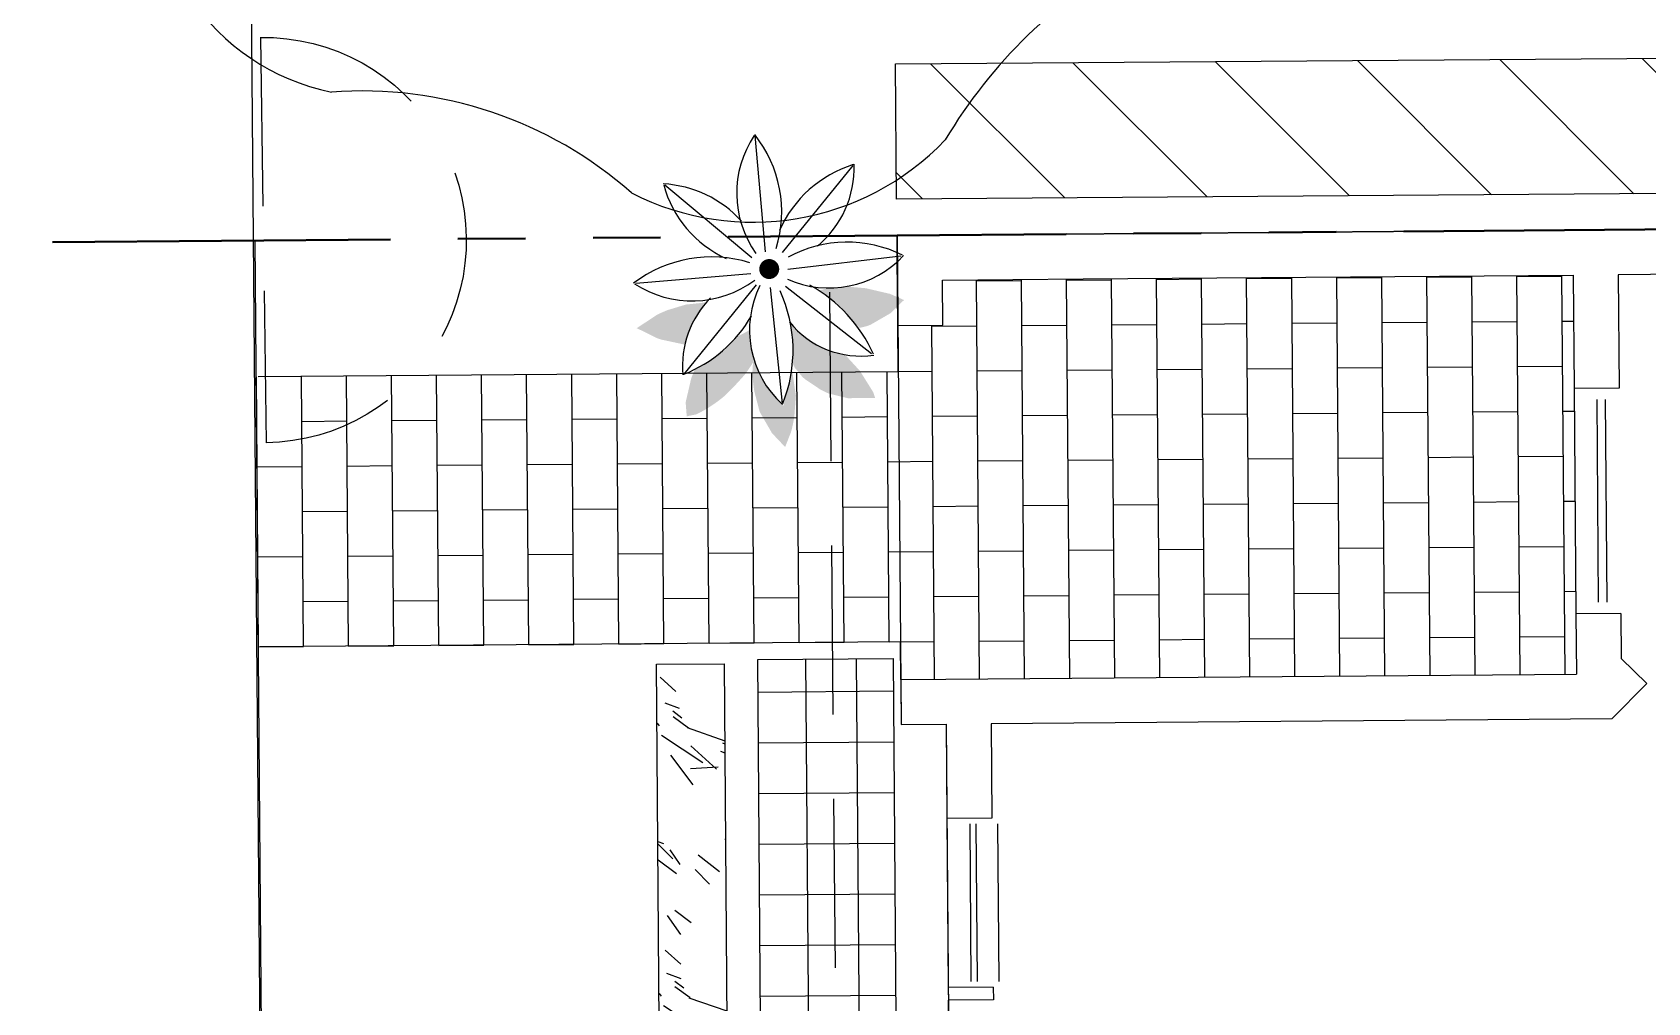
# Model space of a CAD drawing. Header units: feet. Extents: x 919634 to 928945, y 707022 to 708026.
# Drawn here: x 920852.5 to 920876.41, y 707442.26 to 707456.62 of the extents above; entities that cross this region are included whole.
import ezdxf

# ---------------------------------------------------------------- set-up
doc = ezdxf.new("R2010")
doc.units = ezdxf.units.FT
doc.header["$LTSCALE"] = 20
doc.header["$MEASUREMENT"] = 0
for name, pattern in [('HIDDEN2', [0.1875, 0.125, -0.0625]), ('Site Plan$0$HIDDEN2', [0.1875, 0.125, -0.0625]), ('Site Plan$0$PHANTOM2', [1.25, 0.625, -0.125, 0.125, -0.125, 0.125, -0.125])]:
    doc.linetypes.add(name, pattern=pattern)
for name, color, linetype in [('-u-site-utility clear zone', 252, 'HIDDEN2'), ('-u-site-xref', 7, 'Continuous'), ('LK-TREE-050M', 2, 'Continuous'), ('LK-TREE-TRNK', 32, 'Continuous'), ('LP-ANNO-LABL-SHRB', 2, 'Continuous'), ('LP-PATT-SHAR', 4, 'Continuous'), ('LP-SHAR-BRDR-CONT', 123, 'Continuous'), ('LP-TREE', 15, 'Continuous'), ('Site Plan$0$-u-site-bldg_interior', 252, 'Continuous'), ('Site Plan$0$SP-BLDG-ROOF ABOVE', 4, 'Site Plan$0$HIDDEN2'), ('Site Plan$0$SP-LOT PAVERS', 254, 'Continuous'), ('x-Villa6-LP Block$0$L-002', 253, 'Continuous'), ('x-Villa6-LP Block$0$LK-SHRB-013M', 253, 'Continuous'), ('x-Villa6-LP Block$0$LK-SHRB-025M', 253, 'Continuous'), ('x-Villa6-LP Block$0$LK-SHRB-035M', 253, 'Continuous'), ('x-Villa6-LP Block$0$LK-SHRB-TRNK', 253, 'Continuous'), ('x-Villa6-LP Block$0$LP-PATT-SHAR', 253, 'Continuous'), ('x-Villa6-LP Block$0$LP-SHAR-BRDR-CONT', 253, 'Continuous'), ('x-Villa6-LP Block$0$LP-SHRB', 253, 'Continuous')]:
    doc.layers.add(name, color=color, linetype=linetype)
for name, color, linetype, lineweight in [('Site Plan$0$SP-LOT LINES', 252, 'Site Plan$0$PHANTOM2', 40), ('Site Plan$0$SP-SIDEWALK', 2, 'Continuous', 25), ('SP-BUILDING-FOOTPRINT', 1, 'Continuous', 25)]:
    doc.layers.add(name, color=color, linetype=linetype, lineweight=lineweight)
doc.layers.add('x-Villa6-LP Block$0$LK-SHRB-SHAD', color=253, linetype='Continuous', plot=False)
doc.layers.get('-u-site-xref').off()

# ---------------------------------------------------------------- blocks, each defined once
blk = doc.blocks.new('Site Plan')
at = {"layer": 'Site Plan$0$SP-LOT PAVERS'}
h = blk.add_hatch(dxfattribs=at)
h.set_pattern_fill('AR-B816', color=256, scale=0.0833333333333333, angle=-89.53966590304401)
h.set_pattern_definition([(270.4603340969559, (920855.8185563227, 707451.5251466259), (0.666645149879064, 0.005356172809490859), []), (0.4603340969559802, (920855.8185563227, 707451.5251466259), (0.6612889770695727, 0.6720013226885543), [0.6666666666666664, -0.6666666666666664])])
h.paths.add_polyline_path([(920865.3503965467, 707447.5994297523), (920865.3548625163, 707447.0435819447), (920875.3545086023, 707447.1239242735), (920875.3070593441, 707453.0295996515), (920865.9740582317, 707452.9546354468), (920865.9794144038, 707452.2879902964), (920865.3127692543, 707452.282634124), (920865.318259509, 707451.5993007558), (920855.8185563227, 707451.5251466262), (920855.8506933603, 707447.5252756223)])
at = {"layer": 'Site Plan$0$-u-site-bldg_interior'}
for p, q in [((920865.3020569253, 707453.6159223628, -2.041946305653736e-05), (920908.800653433, 707453.9654126425, -2.041946305662494e-05)), ((920865.3047349951, 707453.2826018487, -2.04194630548592e-05), (920865.3020569219, 707453.615922782, -2.041946305653737e-05)), ((920865.3127692543, 707452.2826341238, -2.041946304982466e-05), (920865.3047349951, 707453.2826018487, -2.04194630548592e-05)), ((920908.1393644395, 707453.2934133639, -2.041946305326725e-05), (920875.9737043183, 707453.0349776966, -2.041946305320249e-05)), ((920865.9740582313, 707452.9546354467, -2.041946305318236e-05), (920868.0573243247, 707452.9713734867, -2.041946305318656e-05)), ((920865.9794144041, 707452.2879902967, -2.0419463049826e-05), (920865.9740582313, 707452.9546354467, -2.041946305318236e-05)), ((920868.0573243247, 707452.9713734867, -2.041946305318656e-05), (920875.307059344, 707453.0295996517, -2.041946305320104e-05)), ((920875.3070644323, 707453.0295996926, -2.041946305320104e-05), (920875.320553263, 707451.3501064951, -2.04194630447453e-05)), ((920875.9737043143, 707453.0349776965, -2.041946305320249e-05), (920875.9871984129, 707451.3554626679, -2.041946304474664e-05)), ((920865.3127692543, 707452.2826341238, -2.041946304982466e-05), (920865.9794144041, 707452.2879902967, -2.0419463049826e-05)), ((920875.9871984129, 707451.3554626679, -2.041946304474664e-05), (920875.320553263, 707451.3501064951, -2.04194630447453e-05)), ((920875.320553263, 707451.3501064951, -2.04194630447453e-05), (920875.3473341271, 707448.0168807458, -2.041946302796351e-05)), ((920875.6552148812, 707451.186123294, -2.041946304390688e-05), (920875.6793176588, 707448.1862201196, -2.041946302880328e-05)), ((920875.7802108468, 707451.1871275764, -2.041946304390713e-05), (920875.8043136244, 707448.187224402, -2.041946302880353e-05)), ((920876.013979277, 707448.0222369184, -2.041946302796486e-05), (920875.3473341271, 707448.0168807458, -2.041946302796351e-05)), ((920875.3473341271, 707448.0168807458, -2.041946302796351e-05), (920875.3545086023, 707447.1239242733, -2.041946302346775e-05)), ((920876.013979277, 707448.0222369184, -2.041946302796486e-05), (920876.0193282183, 707447.3564918132, -2.041946302461303e-05)), ((920876.0193282183, 707447.3564918132, -2.041946302461303e-05), (920876.3963915969, 707446.9854391865, -2.041946302273052e-05)), ((920865.3548625162, 707447.0435819448, -2.041946302344762e-05), (920866.021507666, 707447.0489381176, -2.041946302344896e-05)), ((920865.3548625162, 707447.0435819448, -2.041946302344762e-05), (920865.360218689, 707446.3769367917, -2.041946302009126e-05)), ((920866.0215076661, 707447.0489381043, -2.041946302344896e-05), (920875.3545086023, 707447.1239242733, -2.041946302346775e-05)), ((920875.8807694133, 707446.4614643413, -2.041946302011244e-05), (920876.3963915969, 707446.9854391865, -2.041946302273052e-05)), ((920875.8807694133, 707446.4614643413, -2.041946302011244e-05), (920866.6935090099, 707446.3876491274, -2.041946302009394e-05)), ((920865.360218689, 707446.3769367917, -2.041946302009126e-05), (920866.0268638388, 707446.3822929645, -2.04194630200926e-05)), ((920866.0268638388, 707446.3822929645, -2.04194630200926e-05), (920866.038083541, 707444.9858555631, -2.041946301306196e-05)), ((920866.6935090099, 707446.3876491274, -2.041946302009394e-05), (920866.7047286908, 707444.9912117359, -2.04194630130633e-05)), ((920866.7047286908, 707444.9912117359, -2.04194630130633e-05), (920866.038083541, 707444.9858555631, -2.041946301306196e-05)), ((920866.038083541, 707444.9858555631, -2.041946301306196e-05), (920866.058169189, 707442.485936251, -2.041946300047562e-05)), ((920866.375640056, 707444.905231644, -2.041946301264309e-05), (920866.3943866608, 707442.5719736196, -2.041946300089584e-05)), ((920866.4682157185, 707444.9059754449, -2.041946301264328e-05), (920866.4869623233, 707442.5727174205, -2.041946300089603e-05)), ((920866.7887288562, 707444.9085506137, -2.041946301264393e-05), (920866.807475461, 707442.5752925893, -2.041946300089668e-05)), ((920866.7248143099, 707442.4912924236, -2.041946300047697e-05), (920866.058169189, 707442.485936251, -2.041946300047562e-05)), ((920866.058169189, 707442.485936251, -2.041946300047562e-05), (920866.0596756126, 707442.2984423026, -2.041946299953165e-05)), ((920866.7248143099, 707442.4912924236, -2.041946300047697e-05), (920866.7263207334, 707442.3037984752, -2.041946299953299e-05)), ((920866.7263207334, 707442.3037984752, -2.041946299953299e-05), (920866.0596756126, 707442.2984423026, -2.041946299953165e-05)), ((920866.0797612607, 707439.7985229905, -2.041946298694531e-05), (920866.0596756126, 707442.2984423026, -2.041946299953165e-05))]:
    blk.add_line(p, q, dxfattribs=at)
at = {"layer": 'Site Plan$0$SP-BLDG-ROOF ABOVE'}
for p, q in [((920864.3001950759, 707453.6078734532, -2.041946305653535e-05), (920865.3001628052, 707453.6159071445, -2.041946305653736e-05)), ((920864.4474898161, 707435.2751333244, -2.041946296423554e-05), (920864.3001950759, 707453.6078734532, -2.041946305653535e-05))]:
    blk.add_line(p, q, dxfattribs=at)
at = {"layer": 'Site Plan$0$SP-LOT LINES', "ltscale": 0.4}
blk.add_line((920832.8023169471, 707453.3548025996, -1.978395272137485e-05), (920922.8002072483, 707454.0778923169, -1.937575472130177e-05), dxfattribs=at)
at = {"layer": 'Site Plan$0$SP-SIDEWALK'}
for p, q in [((920856.7803430827, 707332.1863924303), (920855.646362486, 707469.5548755)), ((920865.3182595079, 707451.5993008834, -2.041946304638429e-05), (920865.3127692543, 707452.2826341238, -2.041946304982466e-05)), ((920865.3187166196, 707451.5993043241, -2.041946304638429e-05), (920855.8429515542, 707451.5253368668, -2.041946304637611e-05)), ((920865.3499394357, 707447.5994261842, -2.041946302624614e-05), (920855.8741743701, 707447.5254587268, -2.041946302623797e-05)), ((920865.3548625162, 707447.0435819448, -2.041946302344762e-05), (920865.3503965458, 707447.5994298569, -2.041946302624614e-05))]:
    blk.add_line(p, q, dxfattribs=at)
at = {"layer": 'Site Plan$0$SP-SIDEWALK', "elevation": -2.041946305651824e-05}
blk.add_lwpolyline([(920856.7148020867, 707339.8765919324), (920855.8015746181, 707453.5395905616)], dxfattribs=at)
blk = doc.blocks.new('x-Villa6-LP Block$0$SHRUB-TROP-045')
at = {"layer": 'x-Villa6-LP Block$0$LK-SHRB-SHAD'}
h = blk.add_hatch(color=256, dxfattribs=at)
h.paths.add_polyline_path([(0.1215167453093784, 0.5043569362082501), (0.1203003878797375, 0.5056175867822681), (0.09665566838219775, 0.4529033299489846), (0.07482977683545755, 0.3620166802364615), (0.06790325681754439, 0.289331893911708, -0.03911058449450702), (0.07307008214392852, 0.2296074002583559, 0.02457280706967432), (0.08219380524876385, 0.185146694886452, -0.04738378601124061), (0.1475058920860306, 0.266891483077643), (0.147866450044134, 0.2673519195175267)])
h.paths.add_polyline_path([(0.169408654825574, 0.454721062943257), (0.1215167453093784, 0.504356936208243), (0.147866450044134, 0.2673519195175302), (0.1494015802639552, 0.2693122975296696), (0.1551119177809284, 0.2746016286515598, -0.01763492411321065), (0.1837357045316566, 0.301115067767352), (0.2239733946581168, 0.3383861513112016), (0.2167363405818179, 0.367317010207632, 0.008915204495963938), (0.2118357350416034, 0.3800942290321565)])
h.paths.add_polyline_path([(0.487702975998161, 0.3903080836046975), (0.487702975998161, 0.394735874132973), (0.4658770734857711, 0.3874649421559688), (0.3858487862049174, 0.3383861513111981), (0.3276464014364819, 0.2856718944779288), (0.3203711005990186, 0.256588166569923), (0.3135346643655907, 0.2391967668745067, -0.06161275381162902), (0.2783707526661914, 0.1629525964922394), (0.2676251887172612, 0.1420709879321258), (0.2481576962204741, 0.1215343010017058, -0.02671850814648192), (0.2230315264653342, 0.09502815070492332), (0.2077814663285551, 0.07894052613023561, -0.01703608183544385), (0.2436792109799626, 0.084164228700363)])
h.paths.add_polyline_path([(0.487702975998161, 0.2911250934606748), (0.487702975998161, 0.3903080836046975), (0.2436792109799626, 0.084164228700363, -0.04874061055287343), (0.3472404282249357, 0.08551359662647329), (0.3549287768355782, 0.0857212651103545), (0.3712981954956405, 0.09299219708735862), (0.4061783365263807, 0.1215133686049796, 0.01122327890789776), (0.4163136541991719, 0.133042258455415), (0.4548014990487843, 0.1894572167182211, 0.02485514037877812), (0.4695499201874185, 0.2200683205129472)], flags=17)
h.paths.add_polyline_path([(0.6134260903216386, 0.07727006057882235, 0.02806268194683576), (0.5551192936893017, 0.09021108450845716), (0.4767900192591412, 0.09662766307585713), (0.3752902992444689, 0.08239063724041884, -0.04876374819254942), (0.4760652145592701, 0.05828044806780497), (0.5149853404316076, 0.04936660522533387), (0.5036778280655199, 0.03968026848709982, -0.0003316592131866384), (0.5033291935448574, 0.03931947804622737), (0.6687318177812784, 0.05516104897568042)])
h.paths.add_polyline_path([(0.6695854421066088, 0.05481980420809052), (0.6687318177812784, 0.05516104897568042), (0.5033291935448574, 0.03931947804622737, -0.04713572461330539), (0.449266818973598, -0.006929749637887284), (0.4385947090523246, -0.01607178256768194), (0.4227832608894886, -0.02397276186219344, -0.03339106025449748), (0.3776489759552533, -0.04652636018319001), (0.3731170234464116, -0.0487909764642005), (0.3694155885737445, -0.04986180128573992, -0.01840195520888438), (0.3431471224392908, -0.05904649493855274, -0.003729895715891502), (0.3496757914919613, -0.0629544126426076, 0.03774485202328312), (0.4066114084745465, -0.06599545446243127), (0.458601772648322, -0.05969737442969958), (0.5368112429440117, -0.03970231149294889), (0.6168395192592016, 0.005741013363316227)])
h.paths.add_polyline_path([(0.4752278002650314, -0.1708355280926526), (0.4276817632789545, -0.1233180292284288), (0.3984542914724898, -0.09668544753491304, 0.0290957953148948), (0.3496757914919613, -0.0629544126426076, -0.00877288542749939), (0.3365476293127472, -0.06101913044372864, -0.04622488633375078), (0.2680127279270152, -0.07412606936235377), (0.549527330050779, -0.3050129754724722), (0.5439849952152827, -0.2773179172706115, 0.06237489288077321)])
h.paths.add_polyline_path([(0.2680127279270152, -0.07412606936235377, -0.02604137665471236), (0.2286846779986433, -0.07587764057170787, -0.03077215018051943), (0.2509343324112194, -0.1190119937563736), (0.2621687158305974, -0.1269534952169842), (0.2906960867436652, -0.1604949630337025, -0.00946911951601116), (0.3036019609618421, -0.1748657612840212), (0.3294652293872531, -0.2032982809755062), (0.3405635175491568, -0.2231707782067112, -0.03350516339593127), (0.3748712190113679, -0.2821989651412089), (0.4076746887173215, -0.2960026636822981), (0.4974884404941804, -0.3175450265193902, 0.001550993005146463), (0.4997085410075215, -0.3177401517850953), (0.5513618336533028, -0.3141799936248084), (0.549527330050779, -0.3050129754724615)])
h.paths.add_polyline_path([(0.281812054640767, -0.3194512875802751, -0.01558616395823627), (0.2601744932790808, -0.3136926936371331), (0.2530745870423488, -0.3123622606305467), (0.2478684001974898, -0.3097607295966363, -0.101848136993207), (0.1229119572716257, -0.2365062753097469), (0.1257568607664155, -0.2578302708029518), (0.1312133336531218, -0.3141799936248084), (0.151449313666248, -0.3829410163782221, 0.02278777222029971), (0.1690117303997312, -0.423126655075837), (0.2185169217714247, -0.4995887590383781), (0.2566795465100853, -0.4233093183234224, 0.009030372847727874), (0.2616864238129892, -0.4099622412926642)])
at = {"layer": 'x-Villa6-LP Block$0$LK-SHRB-013M'}
for p, q in [((-0.04521264860298402, 0.4947111888167655), (0.002076790392081307, 0.06936166816209877)), ((0.3221899285497898, 0.3820117431732193), (0.0657356590128586, 0.06027300319084361)), ((-0.3871516892731108, 0.3165733553801964), (-0.06158206726306048, 0.04936660522534098)), ((0.5058912226090087, 0.04573113923683891), (0.0693733039487654, 0.003923280369072302)), ((-0.5017376418248602, -0.05060870945844798), (-0.06521972316460278, -0.01425404957343446)), ((0.3931240980080446, -0.3232686585960565), (0.05846035817538109, -0.04879097646419694)), ((-0.3198551757164125, -0.3905247793833304), (-0.04339382065221287, -0.06515057341245623)), ((0.04936622938714663, -0.5014064920326256), (0.01662739206700792, -0.06878603940095473))]:
    blk.add_line(p, q, dxfattribs=at)
at = {"layer": 'x-Villa6-LP Block$0$LK-SHRB-025M'}
for centre, radius, start, end in [((0.5451724324242804, -0.1177981326447899), 0.5532854396685946, 113.6603929013798, 150.8006240538955), ((-0.01224134544075639, 0.3432141848778336), 0.3419789932341151, 308.2709197530111, 7.916879420484095), ((-0.3815419807453679, -0.06187560180722684), 0.3841396636401886, 39.34465986368666, 91.45496107800469), ((0.04210874704877199, 0.4504920083477231), 0.4516916652489914, 196.9518974586183, 245.6194607626367), ((0.1065289794307773, -0.4235060134442534), 0.4305509138050944, 131.8394178315768, 176.2882863749757), ((-0.08222916647268619, -0.5083856674715861), 0.5100011634504026, 21.18159697401638, 59.73613060439472), ((-0.4263544192464508, 0.01700031444270067), 0.4248807598735617, 284.5280451219058, 335.1219479017915), ((0.3633379174516875, 0.03040730845384232), 0.3592318242110866, 224.4220481959246, 275.0012963446909)]:
    blk.add_arc(centre, radius, start, end, dxfattribs=at)
at = {"layer": 'x-Villa6-LP Block$0$LK-SHRB-035M'}
for centre, radius, start, end in [((0.3629830984669695, 0.2903436567445006), 0.4620411458082892, 152.7959366365129, 208.2317824799104), ((-0.3106961840859412, 0.2264931394360303), 0.3837789021252797, 335.6581287532791, 46.50173489216453), ((0.3023645459118427, -0.4450846519260807), 0.5324925785214418, 67.5269908588721, 114.3920613212142), ((-0.2174175365653213, -0.4195929794682272), 0.4681452261535458, 72.61073509454098, 128.0352027105521), ((0.2315448354218574, 0.3022955898139337), 0.3781840460421287, 243.3987376485649, 317.242999875376), ((-0.2828635325053028, 0.2693300553339064), 0.3894860243163909, 235.6643069879837, 305.1074770159431), ((-0.2770041960257856, -0.2878356535625635), 0.394680609157847, 326.2885753531619, 36.14852901844077), ((0.4341578652229146, -0.2202609093254111), 0.4813819832427439, 162.1670396703205, 217.0353751854606)]:
    blk.add_arc(centre, radius, start, end, dxfattribs=at)
at = {"layer": 'x-Villa6-LP Block$0$LK-SHRB-TRNK', "const_width": 0.0375}
blk.add_lwpolyline([(-0.01874999999999716, -7.105427357601002e-15, 1), (0.01874999999999716, -7.105427357601002e-15, 1)], format="xyb", close=True, dxfattribs=at)
blk = doc.blocks.new('x-Villa6-LP Block', base_point=(60.56777102686465, 154.948772139498, 6.35512269888012e-07))
at = {"layer": 'x-Villa6-LP Block$0$LP-PATT-SHAR'}
h = blk.add_hatch(dxfattribs=at)
h.set_pattern_fill('ANSI37', color=256, scale=6, angle=45)
h.set_pattern_definition([(90, (66.81860339548439, 162.3670482701855), (-0.7500000000000001, -8.673617379884035e-19), []), (180, (66.81860339548439, 162.3670482701855), (-5.464378949326942e-17, -0.75), [])])
h.paths.add_polyline_path([(66.81860339536797, 162.3678366929526), (66.8207992251264, 164.3678366929526), (82.18420799670275, 164.3670482701855), (82.18420799670275, 162.3670482701855)])
h = blk.add_hatch(dxfattribs=at)
h.set_pattern_fill('LAFX-C235-MULCH', color=256, scale=4, pattern_type=2)
h.set_pattern_definition([(4.23639479906, (922375.614484788, 708259.5411276674), (-55.99999999996308, -3.999999999998226), [0.196788, -108.099101158]), (11.88865803960001, (922378.0421647881, 708261.5690476677), (-19.99999999998795, -3.999999999987125), [0.2822600000000001, -77.38369009040001]), (18.75865034779998, (922374.451488788, 708261.0893276675), (-12.00135249324568, -3.99594023142041), [0.40684, -210.8370881116]), (26.56505117709998, (922374.625936788, 708259.9118076673), (3.99999999999884, 4.000000000001912), [0.195036, -8.74923497568]), (29.29136217100001, (922374.545964788, 708260.5369676674), (-99.99999999996487, -56.00000000001631), [0.34172, -187.7008469828]), (30.57922687249996, (922378.194804788, 708262.3541676673), (-67.99999999995879, -39.99999999999294), [0.18574, -102.0297179592]), (30.96375653209998, (922377.3080447881, 708260.3043276673), (-7.999999999990194, -3.99999999999663), [0.5933599999999999, -22.7304477954]), (31.6075022462, (922378.049444788, 708261.1547276675), (-20.00000000002493, -11.9999999999917), [0.2219, -60.8354494424]), (33.69006752600001, (922376.6175247881, 708258.5743876674), (-7.999999999996396, -3.999999999999507), [0.262072, -14.16013209604]), (34.69515353119998, (922377.039124788, 708262.1578076674), (-11.99999999999839, -7.999999999988334), [0.3447799999999999, -62.90077335639998]), (35.18874313199998, (922376.050564788, 708258.1746116673), (-107.9704025626283, -76.04204212472915), [0.69372, -214.6014234584]), (35.7538872544, (922377.7732447879, 708259.9190876674), (-28.00000000002642, -19.99999999999163), [0.44784, -122.7755438572]), (36.41637851989999, (922375.2946447879, 708259.7010076673), (-76.01414970793456, -55.98079174272708), [0.5509599999999999, -208.255153236]), (36.86989764579999, (922374.7640391879, 708261.7507676672), (-12.00000000000615, -7.999999999990781), [0.145372, -19.85462805224]), (37.1847064532, (922374.836724788, 708261.2201676675), (-15.99999999999958, -11.99999999998536), [0.26458, -145.3376168468]), (38.99099404249998, (922376.2686447881, 708260.4569676676), (-20.0000000000038, -15.99999999999983), [0.1963880000000001, -107.877662002]), (39.61068823999997, (922375.9270047881, 708261.5908476674), (-91.99999999997937, -75.99999999991098), [0.82084, -149.7514050452]), (40.50284838529998, (922377.6932847879, 708261.2710476675), (-135.9659065597899, -116.0399597267622), [0.45884, -215.1704678476]), (41.34777721970001, (922374.844004788, 708260.7041676674), (-31.99999999991817, -27.9999999999343), [0.24204, -132.9645501448]), (42.58049078329999, (922378.1294047879, 708258.6107276675), (-47.99999999992922, -43.99999999986755), [0.365244, -200.632269924]), (42.84703721089998, (922375.265564788, 708260.9294076673), (-107.9619766122515, -100.0410496043131), [0.68404, -222.9227381596]), (43.3634229584, (922376.1886847881, 708261.2855676677), (-68.00000000007915, -64.00000000011225), [0.359924, -98.67542319200001]), (43.95837332399998, (922376.472164788, 708261.0457276673), (-107.9999999998423, -103.9999999998839), [0.5654399999999999, -155.023745074]), (44.02897806889997, (922375.7234847881, 708261.7943676674), (-116.0000000001742, -112.0000000000871), [0.303284, -166.5978840112]), (44.11859600339999, (922374.567804788, 708258.4871676675), (-123.9413914751457, -120.0605325627017), [0.6684, -177.5451185268]), (45.9093804492, (922377.169964788, 708260.6459276677), (120.0000000000683, 124.0000000000745), [0.32384, -177.8895149972]), (46.19348942400001, (922377.7078047879, 708260.7985676675), (88.04075343188468, 91.96100116411901), [0.49352, -132.4726452916]), (46.4943335913, (922378.456484788, 708261.9179276676), (71.96612476155346, 76.03207801210894), [0.5912799999999998, -109.7536501416]), (47.29061004259997, (922378.1948047881, 708260.4496876675), (44.00000000004976, 47.99999999998923), [0.51436, -70.252845592]), (47.29061004259997, (922374.676804788, 708261.6561676675), (44.00000000004976, 47.99999999998923), [0.1286, -70.6386294368]), (47.81555668419998, (922375.614484788, 708260.7622476673), (76.0000000000326, 84.00000000000308), [0.3139000000000001, -172.4286839816]), (48.6913859865, (922376.959164788, 708258.5016996673), (27.99999999997342, 32.00000000002454), [0.63864, -175.0884164632]), (48.945186229, (922375.229244788, 708261.7870876676), (80.00000000014167, 92.00000000004077), [0.2988080000000001, -164.139629128]), (49.28915332879996, (922375.1565247881, 708258.6834076674), (23.98960873812288, 28.00890345213219), [0.41232, -189.6192475584]), (50.5275401517, (922374.7640391879, 708260.2316076678), (35.99999999987129, 43.9999999999118), [0.6402800000000002, -87.45056517160002]), (50.59933933650001, (922377.1190447881, 708259.8245676676), (35.999999999971, 43.99999999993226), [0.2633799999999999, -144.6779873448]), (51.66665989089997, (922378.4274047881, 708259.3230476674), (59.9999999999058, 75.99999999987719), [0.398448, -218.8730720772]), (52.12501634889999, (922376.464884788, 708260.2025676674), (12.00000000000035, 15.99999999999941), [0.165748, -45.44126748160001]), (52.5238204386, (922375.556324788, 708261.5763276672), (52.00000000003288, 67.99999999994802), [0.274768, -150.9336970072]), (52.74471054639998, (922375.8252447881, 708259.1631276676), (12.00571148050184, 15.99571479635884), [0.64836, -124.9541741904]), (52.853313302, (922377.678764788, 708259.1413276676), (11.99999999998811, 15.99999999999677), [0.300924, -165.3010089128]), (52.853313302, (922374.5677887881, 708259.0904476674), (11.99999999998811, 15.99999999999677), [0.6018399999999999, -165.0000854696]), (53.42696902149997, (922376.871924788, 708261.9324876677), (80.00000000000671, 108.0000000000848), [0.280572, -154.1215008996]), (55.0079798014, (922378.2166047881, 708259.8827276673), (8.000000000000007, 11.99999999998184), [0.2661719999999998, -48.56004884799998]), (55.58163552089999, (922376.9010047881, 708260.2534476676), (51.97263882129675, 76.0187135771123), [0.4758, -169.2769596504]), (55.88552705469999, (922377.046364788, 708261.0675276675), (7.999999999982266, 11.99999999999247), [0.54432, -149.2288414084]), (56.30993247399999, (922376.3704047881, 708258.9959676677), (3.999999999999508, 7.999999999996394), [0.7338, -13.68840068556]), (56.30993247399999, (922375.4545647879, 708259.3012476674), (3.999999999999508, 7.999999999996394), [0.28828, -14.13392479544]), (56.59217541029997, (922377.9694847881, 708262.0124476674), (108.0552685508548, 163.9635902827126), [0.40924, -210.3797519764]), (57.1442780496, (922374.400608788, 708259.5629276676), (36.02656141108064, 55.98291590184689), [0.41532, -147.1516050132]), (57.99461679189999, (922375.723484788, 708258.5525796675), (11.99999999999397, 19.99999999998042), [0.4114399999999999, -37.32449366455998]), (60.708637829, (922376.791964788, 708258.2036876675), (56.00000000001633, 99.99999999996488), [0.3417, -187.7008469828]), (62.81888891449999, (922376.130524788, 708260.1880076673), (4.000000000003782, 7.999999999999432), [0.302324, -166.0707500204]), (65.17945866449996, (922377.555164788, 708261.8743276676), (23.98016984858512, 52.00914779172929), [0.64068, -237.3845405396]), (66.25050550709999, (922375.9415647881, 708258.9014876672), (27.99999999999469, 63.99999999988719), [0.397056, -108.8549478608]), (68.1985905136, (922375.9996847879, 708260.5150876675), (4.000000000010463, 11.999999999997), [0.5479999999999999, -20.99266290064]), (68.45902408149998, (922376.450364788, 708261.5326876672), (51.99999999990813, 132.0000000000264), [0.296948, -163.116638836]), (69.1022345012, (922375.1420047879, 708259.3012476674), (31.96079913338266, 84.01492319077363), [0.42792, -145.1742755116]), (69.22774531799999, (922378.3474447881, 708259.1122476676), (11.99999999996874, 31.99999999999514), [0.225444, -123.83905563]), (70.34617594189996, (922376.901004788, 708259.2140076674), (4.000000000006307, 11.99999999998665), [0.6483199999999999, -58.81594217839999]), (70.97439396239997, (922377.5333647879, 708258.7197676672), (4.000000000009033, 12.00000000000449), [0.44592, -122.2569542368]), (71.56505117709997, (922375.4182047881, 708260.1734876673), (-1.536330090923244e-12, 4.000000000002049), [0.6205999999999995, -12.02850691587999]), (72.97947438849997, (922377.446164788, 708259.2939676674), (43.99999999994676, 144.0000000000047), [0.3724759999999998, -204.6055718795999]), (74.84593194969999, (922375.425484788, 708262.0124476677), (39.99999999994553, 147.9999999999274), [0.361464, -198.555606126]), (78.69006752600002, (922375.0402447879, 708258.1019276675), (-6.269464114527779e-13, 4.000000000000169), [0.593, -19.80307453568]), (79.91940201249999, (922378.1003247881, 708259.2285676672), (11.99999999994069, 67.99999999995808), [0.6644399999999998, -182.1578872004]), (93.06648550109996, (922376.486684788, 708259.7955276674), (3.963425912546002, -76.00191612744558), [0.4076399999999998, -147.8084333903999])])
h.paths.add_polyline_path([(82.18420799670275, 161.8670482703019), (82.18420799670275, 160.8670482701855), (66.87792154110502, 160.8678366928361), (66.88124602730386, 161.8678366929526)])
at = {"layer": 'x-Villa6-LP Block$0$L-002'}
blk.add_lwpolyline([(82.18420799670275, 161.8670482703019), (82.18420799670275, 160.8670482701855), (66.87792154110502, 160.8678366928361), (66.88124602730386, 161.8678366929526)], close=True, dxfattribs=at)
at = {"layer": 'x-Villa6-LP Block$0$LP-SHAR-BRDR-CONT'}
blk.add_lwpolyline([(66.81860339536797, 162.3678366929526), (66.8207992251264, 164.3678366929526), (82.18420799670275, 164.3670482701855), (82.18420799670275, 162.3670482701855)], close=True, dxfattribs=at)
at = {"layer": 'x-Villa6-LP Block$0$LP-SHRB', "xscale": 3.937710483667111, "yscale": 3.937710483667111, "zscale": 3.319641774876093}
blk.add_blockref('x-Villa6-LP Block$0$SHRUB-TROP-045', (61.04170745424926, 162.5778579328908, 1.418051854508205e-06), dxfattribs=at)
blk = doc.blocks.new('TREE-SIMP-005')
at = {"layer": 'LK-TREE-050M'}
for centre, radius, start, end in [((-0.08377323303946582, 0.2740128446012839), 0.2410148314504328, 69.66030257962633, 159.1136661743774), ((0.2415069132607073, 1.096206151856158), 0.643263060235758, 247.9484677748395, 270.591019969107), ((0.2135752346658535, 0.2365424991404055), 0.219177793304975, 356.1089469460936, 80.92588036899413), ((-0.4874905437243342, 0.4274506444509818), 0.1908777990837059, 291.996127445669, 339.2865678889345), ((-0.3442528656520381, 0.08553475810633415), 0.1798612492954901, 113.509049978634, 209.6004086586038), ((0.7466102499786018, 0.1943064552262648), 0.315551059145618, 175.025396269356, 219.3558172424032), ((-0.6576237495174837, -0.1441039940954987), 0.2108728950657779, 348.5773534052316, 41.8886302719907), ((0.3365289680545516, -0.102409677929149), 0.1921463519017287, 283.2700858267119, 30.18650749245099), ((-0.265001679921312, -0.2198436052661314), 0.189005064244361, 169.6436695143773, 258.5100727003751), ((0.5861506970211678, -0.664476605715052), 0.4288702278534303, 119.0130174089601, 149.3178692318655), ((-0.2765590912944447, -0.748742478672515), 0.3446705058437789, 48.53128869969259, 94.3414469668017), ((0.0544451531613106, -0.2900011770143003), 0.2252759235935523, 242.8610345167371, 316.3018933739532)]:
    blk.add_arc(centre, radius, start, end, dxfattribs=at)
at = {"layer": 'LK-TREE-TRNK', "const_width": 0.0375}
blk.add_lwpolyline([(-0.01875000000001137, -7.105427357601002e-15, 1), (0.01874999999998295, -7.105427357601002e-15, 1)], format="xyb", close=True, dxfattribs=at)
blk = doc.blocks.new('A$C2b7dc3a7')
at = {"layer": '-u-site-utility clear zone'}
blk.add_lwpolyline([(-3, 5.684341886080801e-14), (2.999990343749232, 0.007611662847921252)], dxfattribs=at)
blk.add_arc((0, 5.684341886080801e-14), 3, 179.8546277919402, 0.1453722080597722, dxfattribs=at)

msp = doc.modelspace()

# ---------------------------------------------------------------- block references
at = {"layer": '-u-site-xref'}
msp.add_blockref('Site Plan', (0, 0), dxfattribs=at)

# ---------------------------------------------------------------- next in the draw order: hatches: boundary and pattern name
at = {"layer": 'LP-PATT-SHAR'}
h = msp.add_hatch(dxfattribs=at)
h.set_pattern_fill('ANSI31', color=256, scale=12, angle=90)
h.set_pattern_definition([(135, (920878.306395416, 707454.2532012642), (-1.060660171779821, -1.060660171779821), [])])
h.paths.add_polyline_path([(920865.2931186073, 707454.1538527128), (920865.278209594, 707456.1537971423), (920922.7819063446, 707456.5770870111), (920922.7968153579, 707454.5771425816)])

# ---------------------------------------------------------------- next in the draw order: linework, layer by layer
at = {"layer": 'LP-SHAR-BRDR-CONT', "elevation": -2.10549733917502e-05}
msp.add_lwpolyline([(920865.2931186073, 707454.1538527128), (920865.278209594, 707456.1537971423), (920922.7819063446, 707456.5770870111), (920922.7968153579, 707454.5771425816)], close=True, dxfattribs=at)
at = {"layer": 'SP-BUILDING-FOOTPRINT', "elevation": -1.943927109323457e-05}
msp.add_lwpolyline([(920908.7963672674, 707453.9653782051), (920865.3000600374, 707453.6159063188), (920865.360218689, 707446.3769367917), (920866.0268638388, 707446.3822929645), (920866.1159968108, 707435.2885389745), (920865.8660262406, 707435.286556325), (920865.9584204461, 707423.7868995324), (920873.2915032686, 707423.8458173223), (920873.34640404, 707417.0127045359), (920869.3465257601, 707416.9804559377), (920869.5178731065, 707395.6540571222), (920864.9346924692, 707395.6172334724), (920864.9762949736, 707390.439211768), (920864.6429556643, 707390.4365349605), (920864.6963322574, 707383.7931259262)], dxfattribs=at)

# ---------------------------------------------------------------- next in the draw order: block references
at = {"layer": '-u-site-xref', "rotation": 270.4271428698243}
msp.add_blockref('x-Villa6-LP Block', (920855.7764745061, 707453.5358676594), dxfattribs=at)
at = {"layer": 'LP-ANNO-LABL-SHRB', "xscale": -1, "rotation": 90.85428574067632}
msp.add_blockref('A$C2b7dc3a7', (920855.9256012655, 707453.5471234418, 2.098994697163381e-06), dxfattribs=at)
at = {"layer": 'LP-TREE', "xscale": 17.4705586228176, "yscale": 17.4705586228176, "zscale": 15.03416260495856}
msp.add_blockref('TREE-SIMP-005', (920862.2163118701, 707462.8140905515), dxfattribs=at)

doc.saveas('drawing.dxf')
